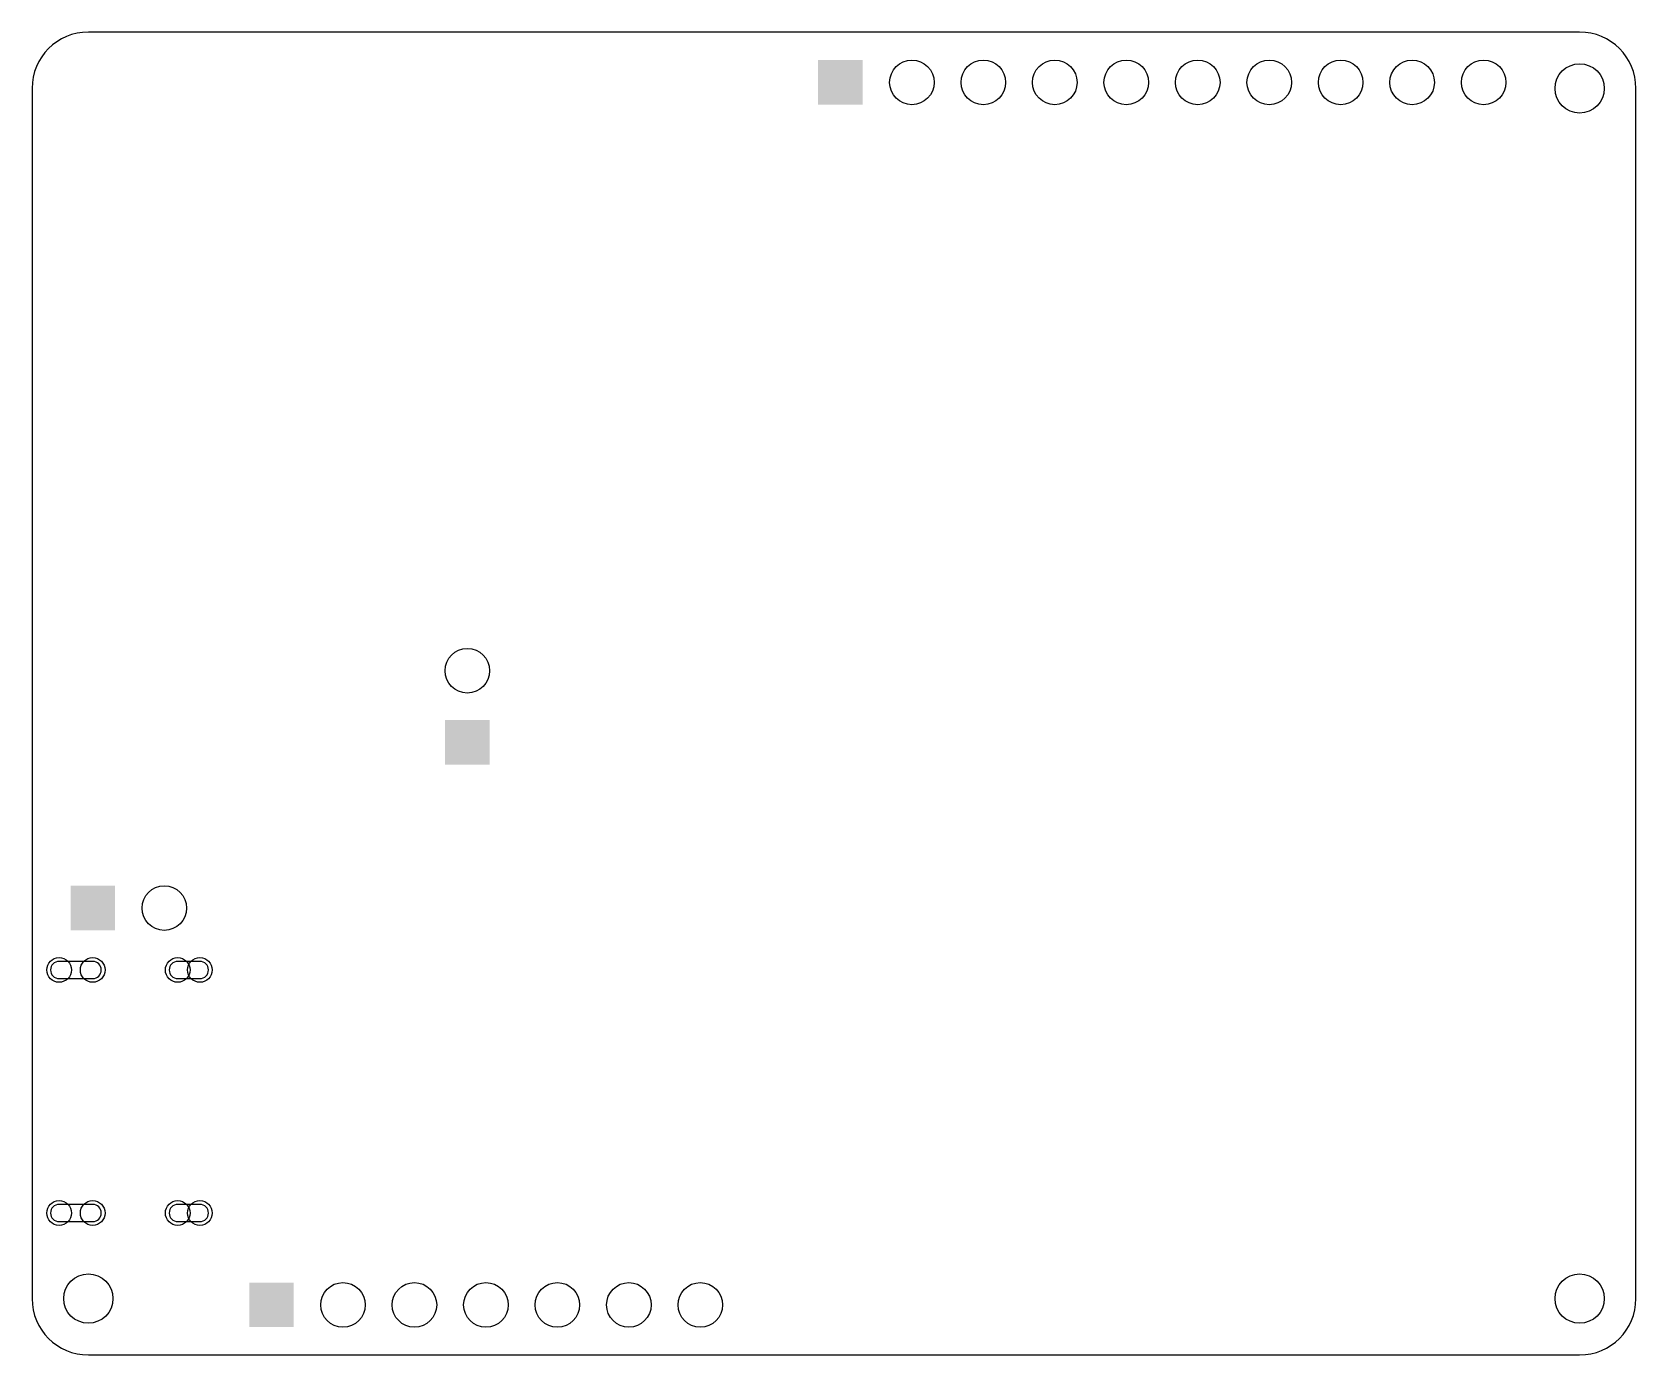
# Model space of a CAD drawing. Extents: x 0 to 57, y 0 to 47.
import ezdxf

# ---------------------------------------------------------------- set-up
doc = ezdxf.new("R2010")
doc.units = 0
for name, color, linetype in [('17', 7, 'CONTINUOUS'), ('20', 31, 'CONTINUOUS'), ('46', 131, 'CONTINUOUS')]:
    doc.layers.add(name, color=color, linetype=linetype)

# ---------------------------------------------------------------- blocks, each defined once
blk = doc.blocks.new('ROUNDP')
blk.add_circle((0, 0), 0.5)
blk = doc.blocks.new('SQUAREP')
blk.add_solid([(-0.5, -0.5), (0.5, -0.5), (-0.5, 0.5), (0.5, 0.5)])

msp = doc.modelspace()

# ---------------------------------------------------------------- linework, layer by layer
at = {"layer": '20'}
for p, q in [((55, 47), (2, 47)), ((0, 45), (0, 2)), ((57, 2), (57, 45)), ((2, 0), (55, 0))]:
    msp.add_line(p, q, dxfattribs=at)
for centre in [(55, 45), (2, 2), (55, 2)]:
    msp.add_circle(centre, 0.875, dxfattribs=at)
for centre, start, end in [((2, 45), 90, 180), ((55, 45), 0, 90), ((2, 2), 180, 270), ((55, 2), 270, 0)]:
    msp.add_arc(centre, 2, start, end, dxfattribs=at)
at = {"layer": '46'}
for points in [[(0.9604, 13.3732), (2.1542, 13.3732, 1), (2.1542, 13.9828), (0.9604, 13.9828, 1)], [(5.1768, 13.3732), (5.9642, 13.3732, 1), (5.9642, 13.9828), (5.1768, 13.9828, 1)], [(0.9604, 4.7372), (2.1542, 4.7372, 1), (2.1542, 5.3468), (0.9604, 5.3468, 1)], [(5.1768, 4.7372), (5.9642, 4.7372, 1), (5.9642, 5.3468), (5.1768, 5.3468, 1)]]:
    msp.add_lwpolyline(points, format="xyb", close=True, dxfattribs=at)

# ---------------------------------------------------------------- block references
at = {"layer": '17', "xscale": 1.584, "yscale": 1.584}
for name, p in [('SQUAREP', (28.7274, 45.212)), ('SQUAREP', (28.7274, 45.212)), ('ROUNDP', (31.2674, 45.212)), ('ROUNDP', (31.2674, 45.212)), ('ROUNDP', (33.8074, 45.212)), ('ROUNDP', (33.8074, 45.212)), ('ROUNDP', (36.3474, 45.212)), ('ROUNDP', (36.3474, 45.212)), ('ROUNDP', (38.8874, 45.212)), ('ROUNDP', (38.8874, 45.212)), ('ROUNDP', (41.4274, 45.212)), ('ROUNDP', (41.4274, 45.212)), ('ROUNDP', (43.9674, 45.212)), ('ROUNDP', (43.9674, 45.212)), ('ROUNDP', (46.5074, 45.212)), ('ROUNDP', (46.5074, 45.212)), ('ROUNDP', (49.0474, 45.212)), ('ROUNDP', (49.0474, 45.212)), ('ROUNDP', (51.5874, 45.212)), ('ROUNDP', (51.5874, 45.212)), ('SQUAREP', (2.159, 15.875)), ('SQUAREP', (2.159, 15.875)), ('ROUNDP', (4.699, 15.875)), ('ROUNDP', (4.699, 15.875)), ('SQUAREP', (8.509, 1.778)), ('SQUAREP', (8.509, 1.778)), ('ROUNDP', (11.049, 1.778)), ('ROUNDP', (11.049, 1.778)), ('ROUNDP', (13.589, 1.778)), ('ROUNDP', (13.589, 1.778)), ('ROUNDP', (16.129, 1.778)), ('ROUNDP', (16.129, 1.778)), ('ROUNDP', (18.669, 1.778)), ('ROUNDP', (18.669, 1.778)), ('ROUNDP', (21.209, 1.778)), ('ROUNDP', (21.209, 1.778)), ('ROUNDP', (23.749, 1.778)), ('ROUNDP', (23.749, 1.778))]:
    msp.add_blockref(name, p, dxfattribs=at)
at = {"layer": '17'}
for name, p, xscale, yscale, rotation in [('ROUNDP', (15.4686, 24.3078), 1.584, 1.584, 90), ('ROUNDP', (15.4686, 24.3078), 1.584, 1.584, 90), ('SQUAREP', (15.4686, 21.7678), 1.584, 1.584, 90), ('SQUAREP', (15.4686, 21.7678), 1.584, 1.584, 90), ('ROUNDP', (0.9604, 13.678), 0.8778, 0.8778, 270), ('ROUNDP', (0.9604, 13.678), 0.8778, 0.8778, 270), ('ROUNDP', (2.1542, 13.678), 0.8778, 0.8778, 270), ('ROUNDP', (2.1542, 13.678), 0.8778, 0.8778, 270), ('ROUNDP', (5.1768, 13.678), 0.8778, 0.8778, 270), ('ROUNDP', (5.1768, 13.678), 0.8778, 0.8778, 270), ('ROUNDP', (5.9642, 13.678), 0.8778, 0.8778, 270), ('ROUNDP', (5.9642, 13.678), 0.8778, 0.8778, 270), ('ROUNDP', (0.9604, 5.042), 0.8778, 0.8778, 270), ('ROUNDP', (0.9604, 5.042), 0.8778, 0.8778, 270), ('ROUNDP', (2.1542, 5.042), 0.8778, 0.8778, 270), ('ROUNDP', (2.1542, 5.042), 0.8778, 0.8778, 270), ('ROUNDP', (5.1768, 5.042), 0.8778, 0.8778, 270), ('ROUNDP', (5.1768, 5.042), 0.8778, 0.8778, 270), ('ROUNDP', (5.9642, 5.042), 0.8778, 0.8778, 270), ('ROUNDP', (5.9642, 5.042), 0.8778, 0.8778, 270)]:
    msp.add_blockref(name, p, dxfattribs=dict(at, xscale=xscale, yscale=yscale, rotation=rotation))

doc.saveas('drawing.dxf')
